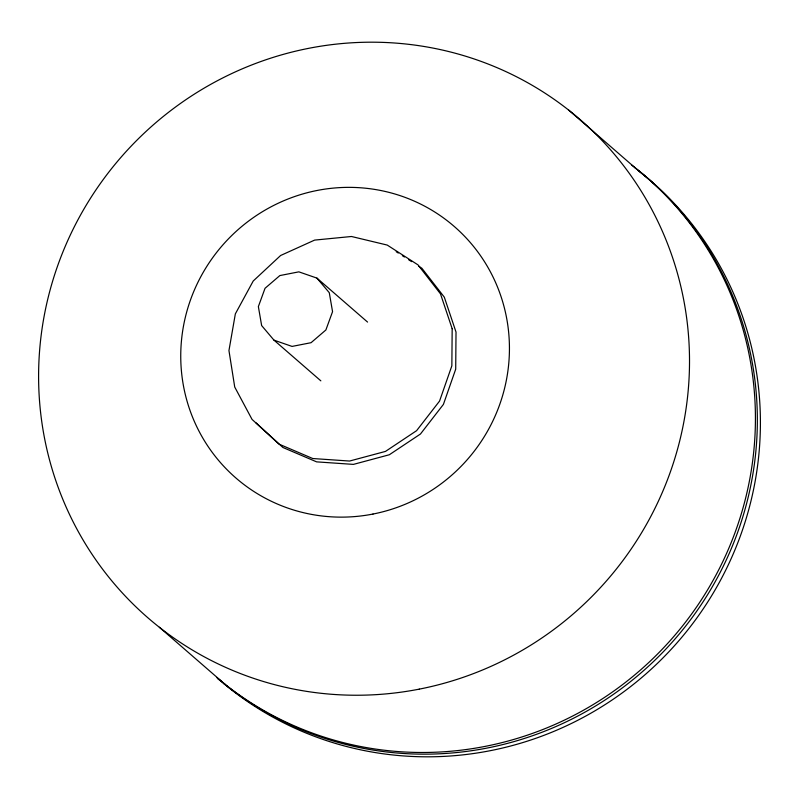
<?xml version="1.0" encoding="UTF-8"?>
<svg xmlns="http://www.w3.org/2000/svg" width="799" height="799" viewBox="0 0 799 799"><rect width="100%" height="100%" fill="white"/><g stroke="black" fill="none" stroke-linecap="round" stroke-linejoin="round"><path stroke-width="1.2" d="M367.56 322.077L316.943 278.112L298.856 271.85L279.85 275.575L265.038 288.289L258.367 306.596L261.643 325.573L273.977 340.154L320.848 380.853M273.977 340.154L292.064 346.416L311.071 342.691L325.882 329.977L332.554 311.67L329.278 292.694L316.943 278.112M396.214 251.715L398.272 253.033M402.366 255.68L404.424 257.008M408.529 259.645L411.605 261.633M418.786 266.257L421.862 268.244L444.314 297.168L456.019 332.074L455.71 369.158L443.405 404.414L420.454 434.017L389.333 454.751L353.418 464.389L316.604 461.862L282.876 447.47L255.89 422.751M568.768 110.172L634.676 167.42M159.341 627.255L225.248 684.503M637.722 170.227A329.787 322.147 -49 0 1 685.981 632.199A329.787 322.147 -49 0 1 223.52 683.385M220.674 680.988A329.787 322.147 -49 0 1 217.857 678.551M634.656 167.57A329.787 322.147 -49 0 1 681.727 631.02A329.787 322.147 -49 0 1 217.618 678.331M631.759 165.143A329.787 322.147 -49 0 1 680.598 628.364A329.787 322.147 -49 0 1 216.639 677.462M452.174 328.729L451.854 365.822L439.56 401.068L416.599 430.671L385.478 451.415L349.562 461.043L312.749 458.526L279.021 444.124L252.045 419.405L234.726 387.046L228.953 350.561L235.345 313.887L253.223 281.008L280.629 255.49L314.616 240.1L351.48 236.494L387.235 245.073L418.017 264.898L440.469 293.832L452.174 328.729M419.295 689.128A329.787 322.147 -49 0 0 614.191 154.047A329.787 322.147 -49 0 0 58.667 262.961A329.787 322.147 -49 0 0 419.295 689.128M372.993 514.047A166.542 162.676 -49 0 0 471.41 243.845A166.542 162.676 -49 0 0 190.881 298.846A166.542 162.676 -49 0 0 372.993 514.047"/></g></svg>
